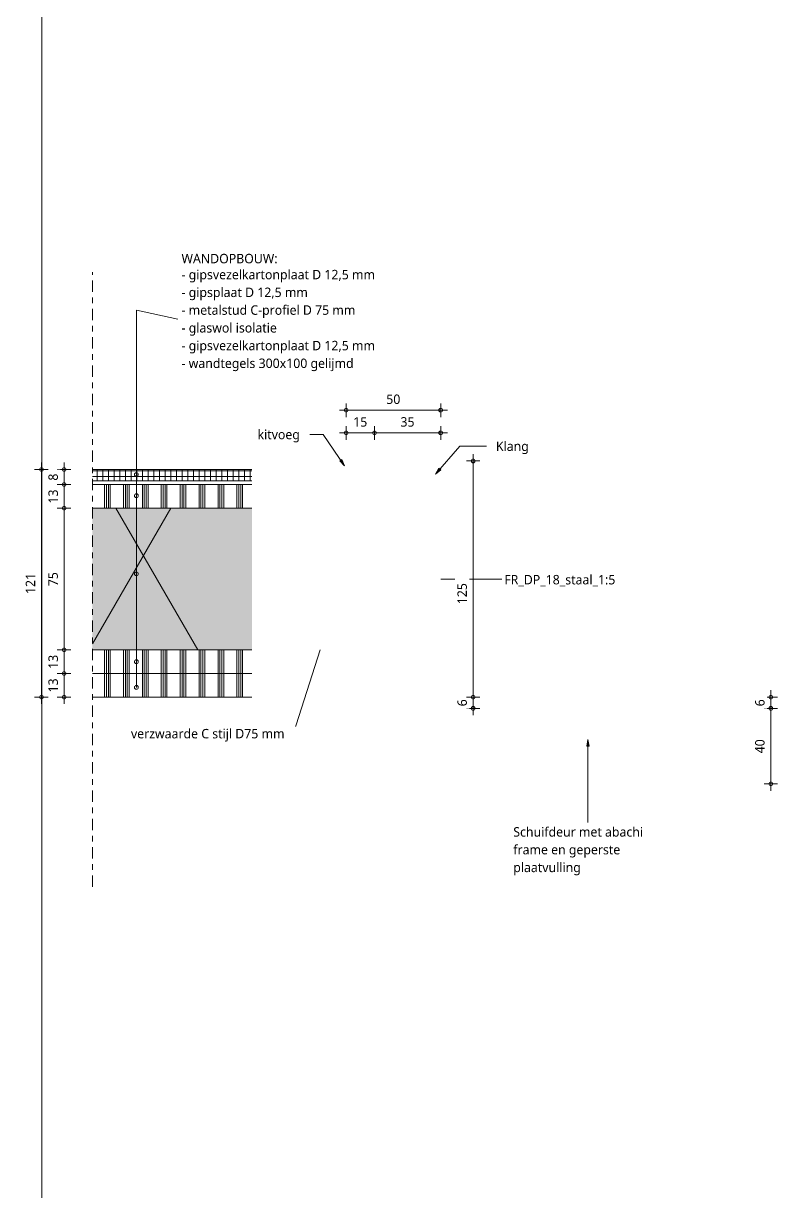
# Model space of a CAD drawing. Header units: millimetres. Extents: x 32900 to 38291, y -18988 to 4133.
# Drawn here: x 32961 to 33360, y 2783 to 3402 of the extents above; entities that cross this region are included whole.
import ezdxf

# ---------------------------------------------------------------- set-up
doc = ezdxf.new("R2010")
doc.units = ezdxf.units.MM
doc.linetypes.add('MV_center', pattern=[15, 6, -3, 3, -3])
for name, color, linetype, lineweight in [('A-ANNO-DIMS', 211, 'Continuous', 13), ('A-ANNO-DIMS-2', 211, 'Continuous', 13), ('A-ANNO-IDEN', 131, 'Continuous', 18), ('A-ANNO-NOTE', 131, 'Continuous', 18), ('A-DETL', 90, 'Continuous', 13), ('A-DETL-GENF', 92, 'Continuous', 18), ('A-DETL-THIN', 151, 'Continuous', 18), ('G-ANNO-TEXT', 231, 'Continuous', 13)]:
    doc.layers.add(name, color=color, linetype=linetype, lineweight=lineweight)
doc.styles.add('Segoe UI', font='segoeui.ttf', dxfattribs={"height": 5})
doc.styles.add('Segoe UI_B', font='segoeui.ttf', dxfattribs={"height": 5})
doc.dimstyles.new('2_5_mm', dxfattribs={"dimscale": 304.8, "dimtxt": 5.23682, "dimasz": 0.006562, "dimexe": 0.011811, "dimexo": 0.0625, "dimgap": 0.005906, "dimtad": 1, "dimdec": 0, "dimzin": 0, "dimdsep": 46, "dimtxsty": 'Segoe UI', "dimblk1": 'DOTBLANK', "dimblk2": 'DOTBLANK', "dimsah": 1, "dimcen": 0.09, "dimdle": 0.011811, "dimazin": 0, "dimtfac": 1, "dimtdec": 4, "dimtix": 1, "dimtmove": 0, "dimatfit": 3, "dimfxl": 0.011811, "dimfxlon": 1, "dimtvp": 1, "dimtfill": 1, "dimtolj": 1, "dimtzin": 0, "dimarcsym": 2})
doc.dimstyles.new('2_5_mm_1', dxfattribs={"dimscale": 304.8, "dimtxt": 5.23682, "dimasz": 0.006562, "dimexe": 0.011811, "dimexo": 0.0625, "dimgap": 0.005906, "dimtad": 1, "dimdec": 0, "dimzin": 0, "dimdsep": 46, "dimtxsty": 'Segoe UI', "dimblk1": 'DOTBLANK', "dimblk2": 'DOTBLANK', "dimsah": 1, "dimcen": 0.09, "dimdle": 0.011811, "dimazin": 0, "dimtfac": 1, "dimtdec": 4, "dimtix": 1, "dimtmove": 2, "dimatfit": 3, "dimfxl": 0.011811, "dimfxlon": 1, "dimtvp": 1, "dimtfill": 1, "dimtolj": 1, "dimtzin": 0, "dimarcsym": 2})
pattern_1 = [(90, (4, 0), (-10, 6e-16), []), (90, (5, 0), (-10, 6e-16), []), (90, (6, 0), (-10, 6e-16), []), (90, (7, 0), (-10, 6e-16), [])]

# ---------------------------------------------------------------- blocks, each defined once
blk = doc.blocks.new('42 isolatie - Type 1-3788367-Details ziekenhuis Utiliteitsgebouw')
at = {"layer": 'A-DETL-GENF'}
blk.add_hatch(color=256, dxfattribs=at).paths.add_polyline_path([(94.46, -0.8), (53.74, -0.8), (53.74, -75.8), (138.11, -75.8), (138.11, -0.8)])
at = {"layer": 'A-DETL-GENF', "lineweight": 13}
h = blk.add_hatch(dxfattribs=at)
h.set_pattern_fill('FP_3', color=256, style=0, pattern_type=2)
h.set_pattern_definition([(300, (0, 0), (-69.282, -40), []), (240, (0, 0), (-69.282, 40), [])])
h.paths.add_polyline_path([(94.46, -0.8), (53.74, -0.8), (53.74, -75.8), (138.11, -75.8), (138.11, -0.8)])
at = {"layer": 'A-DETL-GENF'}
for p, q in [((138.11, -0.8), (53.74, -0.8)), ((138.11, -0.8), (53.74, -0.8)), ((53.74, -75.8), (138.11, -75.8)), ((53.74, -75.8), (138.11, -75.8))]:
    blk.add_line(p, q, dxfattribs=at)
blk = doc.blocks.new('NLRS_00_DI_maskeer - Type 1-4234883-Details ziekenhuis Utiliteitsgebouw')
at = {"layer": 'A-DETL-GENF', "linetype": 'MV_center'}
blk.add_line((-100, 0), (225.5, 0), dxfattribs=at)
blk = doc.blocks.new('DIMBLOCK29-Details ziekenhuis Utiliteitsgebouw')
at = {"layer": 'A-ANNO-DIMS-2'}
for p, q in [((32982.55, 3057.72), (32978.95, 3057.72)), ((32982.55, 3041.62), (32982.55, 3057.72)), ((32982.55, 3057.72), (32986.15, 3057.72)), ((32982.55, 3045.22), (32978.95, 3045.22)), ((32982.55, 3045.22), (32986.15, 3045.22))]:
    blk.add_line(p, q, dxfattribs=at)
for centre in [(32982.55, 3057.72), (32982.55, 3045.22)]:
    blk.add_circle(centre, 1, dxfattribs=at)
at = {"layer": 'A-ANNO-DIMS-2', "color": 0, "insert": (32974.23, 3047.66), "char_height": 5, "width": 9.1406, "attachment_point": 1, "rotation": 90, "line_spacing_factor": 1.142579, "style": 'Segoe UI', "bg_fill": 3, "box_fill_scale": 1.25, "bg_fill_color": 9, "bg_fill_true_color": 13158600, "bg_fill_transparency": 0}
blk.add_mtext('13', dxfattribs=at)
blk = doc.blocks.new('_DotBlank')
at = {"color": 0, "linetype": 'ByBlock', "lineweight": -2}
blk.add_line((-0.5, 0), (-1, 0), dxfattribs=at)
blk.add_circle((0, 0), 0.5, dxfattribs=at)
blk = doc.blocks.new('DIMBLOCK30-Details ziekenhuis Utiliteitsgebouw')
at = {"layer": 'A-ANNO-DIMS-2'}
for p, q in [((32982.55, 3070.22), (32978.95, 3070.22)), ((32982.55, 3057.72), (32982.55, 3070.22)), ((32982.55, 3070.22), (32986.15, 3070.22)), ((32982.55, 3057.72), (32978.95, 3057.72)), ((32982.55, 3057.72), (32986.15, 3057.72))]:
    blk.add_line(p, q, dxfattribs=at)
for centre in [(32982.55, 3070.22), (32982.55, 3057.72)]:
    blk.add_circle(centre, 1, dxfattribs=at)
at = {"layer": 'A-ANNO-DIMS-2', "color": 0, "insert": (32974.23, 3060.16), "char_height": 5, "width": 9.1406, "attachment_point": 1, "rotation": 90, "line_spacing_factor": 1.142579, "style": 'Segoe UI', "bg_fill": 3, "box_fill_scale": 1.25, "bg_fill_color": 9, "bg_fill_true_color": 13158600, "bg_fill_transparency": 0}
blk.add_mtext('13', dxfattribs=at)
blk = doc.blocks.new('DIMBLOCK31-Details ziekenhuis Utiliteitsgebouw')
at = {"layer": 'A-ANNO-DIMS-2'}
for p, q in [((32982.55, 3145.22), (32978.95, 3145.22)), ((32982.55, 3070.22), (32982.55, 3145.22)), ((32982.55, 3145.22), (32986.15, 3145.22)), ((32982.55, 3070.22), (32978.95, 3070.22)), ((32982.55, 3070.22), (32986.15, 3070.22))]:
    blk.add_line(p, q, dxfattribs=at)
for centre in [(32982.55, 3145.22), (32982.55, 3070.22)]:
    blk.add_circle(centre, 1, dxfattribs=at)
at = {"layer": 'A-ANNO-DIMS-2', "color": 0, "insert": (32974.23, 3103.91), "char_height": 5, "width": 9.1406, "attachment_point": 1, "rotation": 90, "line_spacing_factor": 1.142579, "style": 'Segoe UI', "bg_fill": 3, "box_fill_scale": 1.25, "bg_fill_color": 9, "bg_fill_true_color": 13158600, "bg_fill_transparency": 0}
blk.add_mtext('75', dxfattribs=at)
blk = doc.blocks.new('DIMBLOCK32-Details ziekenhuis Utiliteitsgebouw')
at = {"layer": 'A-ANNO-DIMS-2'}
for p, q in [((32982.55, 3157.72), (32978.95, 3157.72)), ((32982.55, 3145.22), (32982.55, 3157.72)), ((32982.55, 3157.72), (32986.15, 3157.72)), ((32982.55, 3145.22), (32978.95, 3145.22)), ((32982.55, 3145.22), (32986.15, 3145.22))]:
    blk.add_line(p, q, dxfattribs=at)
for centre in [(32982.55, 3157.72), (32982.55, 3145.22)]:
    blk.add_circle(centre, 1, dxfattribs=at)
at = {"layer": 'A-ANNO-DIMS-2', "color": 0, "insert": (32974.23, 3147.66), "char_height": 5, "width": 9.1406, "attachment_point": 1, "rotation": 90, "line_spacing_factor": 1.142579, "style": 'Segoe UI', "bg_fill": 3, "box_fill_scale": 1.25, "bg_fill_color": 9, "bg_fill_true_color": 13158600, "bg_fill_transparency": 0}
blk.add_mtext('13', dxfattribs=at)
blk = doc.blocks.new('DIMBLOCK33-Details ziekenhuis Utiliteitsgebouw')
at = {"layer": 'A-ANNO-DIMS-2'}
for p, q in [((32982.55, 3157.72), (32982.55, 3169.32)), ((32982.55, 3165.72), (32978.95, 3165.72)), ((32982.55, 3165.72), (32986.15, 3165.72)), ((32982.55, 3157.72), (32978.95, 3157.72)), ((32982.55, 3157.72), (32986.15, 3157.72))]:
    blk.add_line(p, q, dxfattribs=at)
for centre in [(32982.55, 3165.72), (32982.55, 3157.72)]:
    blk.add_circle(centre, 1, dxfattribs=at)
at = {"layer": 'A-ANNO-DIMS-2', "color": 0, "insert": (32974.23, 3159.81), "char_height": 5, "width": 4.5703, "attachment_point": 1, "rotation": 90, "line_spacing_factor": 1.142579, "style": 'Segoe UI', "bg_fill": 3, "box_fill_scale": 1.25, "bg_fill_color": 9, "bg_fill_true_color": 13158600, "bg_fill_transparency": 0}
blk.add_mtext('8', dxfattribs=at)
blk = doc.blocks.new('DIMBLOCK34-Details ziekenhuis Utiliteitsgebouw')
at = {"layer": 'A-ANNO-DIMS-2'}
for p, q in [((32970.55, 3169.32), (32970.55, 3041.62)), ((32970.55, 3165.72), (32966.95, 3165.72)), ((32970.55, 3165.72), (32974.15, 3165.72)), ((32970.55, 3045.22), (32966.95, 3045.22)), ((32970.55, 3045.22), (32974.15, 3045.22))]:
    blk.add_line(p, q, dxfattribs=at)
for centre in [(32970.55, 3165.72), (32970.55, 3045.22)]:
    blk.add_circle(centre, 1, dxfattribs=at)
at = {"layer": 'A-ANNO-DIMS-2', "color": 0, "insert": (32962.23, 3099.76), "char_height": 5, "width": 13.7109, "attachment_point": 1, "rotation": 90, "line_spacing_factor": 1.142579, "style": 'Segoe UI', "bg_fill": 3, "box_fill_scale": 1.25, "bg_fill_color": 9, "bg_fill_true_color": 13158600, "bg_fill_transparency": 0}
blk.add_mtext('121', dxfattribs=at)
blk = doc.blocks.new('DIMBLOCK35-Details ziekenhuis Utiliteitsgebouw')
at = {"layer": 'A-ANNO-DIMS-2'}
for p, q in [((33356.64, 3039.26), (33353.04, 3039.26)), ((33356.64, 2995.66), (33356.64, 3039.26)), ((33356.64, 3039.26), (33360.24, 3039.26)), ((33356.64, 2999.26), (33353.04, 2999.26)), ((33356.64, 2999.26), (33360.24, 2999.26))]:
    blk.add_line(p, q, dxfattribs=at)
for centre in [(33356.64, 3039.26), (33356.64, 2999.26)]:
    blk.add_circle(centre, 1, dxfattribs=at)
at = {"layer": 'A-ANNO-DIMS-2', "color": 0, "insert": (33348.32, 3015.45), "char_height": 5, "width": 9.1406, "attachment_point": 1, "rotation": 90, "line_spacing_factor": 1.142579, "style": 'Segoe UI', "bg_fill": 3, "box_fill_scale": 1.25, "bg_fill_color": 9, "bg_fill_true_color": 13158600, "bg_fill_transparency": 0}
blk.add_mtext('40', dxfattribs=at)
blk = doc.blocks.new('DIMBLOCK36-Details ziekenhuis Utiliteitsgebouw')
at = {"layer": 'A-ANNO-DIMS-2'}
for p, q in [((33356.64, 3045.22), (33353.04, 3045.22)), ((33356.64, 3039.26), (33356.64, 3048.82)), ((33356.64, 3045.22), (33360.24, 3045.22)), ((33356.64, 3039.26), (33353.04, 3039.26)), ((33356.64, 3039.26), (33360.24, 3039.26))]:
    blk.add_line(p, q, dxfattribs=at)
for centre in [(33356.64, 3045.22), (33356.64, 3039.26)]:
    blk.add_circle(centre, 1, dxfattribs=at)
at = {"layer": 'A-ANNO-DIMS-2', "color": 0, "insert": (33348.32, 3040.34), "char_height": 5, "width": 4.5703, "attachment_point": 1, "rotation": 90, "line_spacing_factor": 1.142579, "style": 'Segoe UI', "bg_fill": 3, "box_fill_scale": 1.25, "bg_fill_color": 9, "bg_fill_true_color": 13158600, "bg_fill_transparency": 0}
blk.add_mtext('6', dxfattribs=at)
blk = doc.blocks.new('DIMBLOCK42-Details ziekenhuis Utiliteitsgebouw')
at = {"layer": 'A-ANNO-DIMS-2'}
for p, q in [((33199.06, 3045.22), (33195.46, 3045.22)), ((33199.06, 3035.66), (33199.06, 3045.22)), ((33199.06, 3045.22), (33202.66, 3045.22)), ((33199.06, 3039.26), (33195.46, 3039.26)), ((33199.06, 3039.26), (33202.66, 3039.26))]:
    blk.add_line(p, q, dxfattribs=at)
for centre in [(33199.06, 3045.22), (33199.06, 3039.26)]:
    blk.add_circle(centre, 1, dxfattribs=at)
at = {"layer": 'A-ANNO-DIMS-2', "color": 0, "insert": (33190.73, 3040.34), "char_height": 5, "width": 4.5703, "attachment_point": 1, "rotation": 90, "line_spacing_factor": 1.142579, "style": 'Segoe UI', "bg_fill": 3, "box_fill_scale": 1.25, "bg_fill_color": 9, "bg_fill_true_color": 13158600, "bg_fill_transparency": 0}
blk.add_mtext('6', dxfattribs=at)
blk = doc.blocks.new('DIMBLOCK43-Details ziekenhuis Utiliteitsgebouw')
at = {"layer": 'A-ANNO-DIMS-2'}
for p, q in [((33199.06, 3045.22), (33199.06, 3173.82)), ((33199.06, 3170.22), (33195.46, 3170.22)), ((33199.06, 3170.22), (33202.66, 3170.22)), ((33199.06, 3045.22), (33195.46, 3045.22)), ((33199.06, 3045.22), (33202.66, 3045.22))]:
    blk.add_line(p, q, dxfattribs=at)
for centre in [(33199.06, 3170.22), (33199.06, 3045.22)]:
    blk.add_circle(centre, 1, dxfattribs=at)
at = {"layer": 'A-ANNO-DIMS-2', "color": 0, "insert": (33190.73, 3094.38), "char_height": 5, "width": 13.7109, "attachment_point": 1, "rotation": 90, "line_spacing_factor": 1.142579, "style": 'Segoe UI', "bg_fill": 3, "box_fill_scale": 1.25, "bg_fill_color": 9, "bg_fill_true_color": 13158600, "bg_fill_transparency": 0}
blk.add_mtext('125', dxfattribs=at)
blk = doc.blocks.new('DIMBLOCK44-Details ziekenhuis Utiliteitsgebouw')
at = {"layer": 'A-ANNO-DIMS-2'}
for p, q in [((33128.29, 3185.07), (33146.89, 3185.07)), ((33131.89, 3185.07), (33131.89, 3188.67)), ((33131.89, 3185.07), (33131.89, 3181.47)), ((33146.89, 3185.07), (33146.89, 3188.67)), ((33146.89, 3185.07), (33146.89, 3181.47))]:
    blk.add_line(p, q, dxfattribs=at)
for centre in [(33131.89, 3185.07), (33146.89, 3185.07)]:
    blk.add_circle(centre, 1, dxfattribs=at)
at = {"layer": 'A-ANNO-DIMS-2', "color": 0, "insert": (33135.58, 3193.4), "char_height": 5, "width": 9.1406, "attachment_point": 1, "line_spacing_factor": 1.142579, "style": 'Segoe UI', "bg_fill": 3, "box_fill_scale": 1.25, "bg_fill_color": 9, "bg_fill_true_color": 13158600, "bg_fill_transparency": 0}
blk.add_mtext('15', dxfattribs=at)
blk = doc.blocks.new('DIMBLOCK45-Details ziekenhuis Utiliteitsgebouw')
at = {"layer": 'A-ANNO-DIMS-2'}
for p, q in [((33146.89, 3185.07), (33146.89, 3188.67)), ((33146.89, 3185.07), (33185.48, 3185.07)), ((33146.89, 3185.07), (33146.89, 3181.47)), ((33181.88, 3185.07), (33181.88, 3188.67)), ((33181.88, 3185.07), (33181.88, 3181.47))]:
    blk.add_line(p, q, dxfattribs=at)
for centre in [(33146.89, 3185.07), (33181.88, 3185.07)]:
    blk.add_circle(centre, 1, dxfattribs=at)
at = {"layer": 'A-ANNO-DIMS-2', "color": 0, "insert": (33160.58, 3193.4), "char_height": 5, "width": 9.1406, "attachment_point": 1, "line_spacing_factor": 1.142579, "style": 'Segoe UI', "bg_fill": 3, "box_fill_scale": 1.25, "bg_fill_color": 9, "bg_fill_true_color": 13158600, "bg_fill_transparency": 0}
blk.add_mtext('35', dxfattribs=at)
blk = doc.blocks.new('DIMBLOCK46-Details ziekenhuis Utiliteitsgebouw')
at = {"layer": 'A-ANNO-DIMS-2'}
for p, q in [((33131.89, 3197.07), (33131.89, 3200.67)), ((33181.88, 3197.07), (33181.88, 3200.67)), ((33128.29, 3197.07), (33185.48, 3197.07)), ((33131.89, 3197.07), (33131.89, 3193.47)), ((33181.88, 3197.07), (33181.88, 3193.47))]:
    blk.add_line(p, q, dxfattribs=at)
for centre in [(33131.89, 3197.07), (33181.88, 3197.07)]:
    blk.add_circle(centre, 1, dxfattribs=at)
at = {"layer": 'A-ANNO-DIMS-2', "color": 0, "insert": (33153.08, 3205.4), "char_height": 5, "width": 9.1406, "attachment_point": 1, "line_spacing_factor": 1.142579, "style": 'Segoe UI', "bg_fill": 3, "box_fill_scale": 1.25, "bg_fill_color": 9, "bg_fill_true_color": 13158600, "bg_fill_transparency": 0}
blk.add_mtext('50', dxfattribs=at)

msp = doc.modelspace()

# ---------------------------------------------------------------- hatches: boundary and pattern name
at = {"layer": 'A-ANNO-NOTE'}
msp.add_hatch(color=256, dxfattribs=at).paths.add_polyline_path([(33259.86, 3022.83), (33259.22, 3019.23), (33260.49, 3019.23)])
at = {"layer": 'A-DETL-GENF', "lineweight": 13}
h = msp.add_hatch(dxfattribs=at)
h.set_pattern_fill('FP_5', color=254, style=0, pattern_type=2)
h.set_pattern_definition([(0, (0, 0), (0, 3), []), (90, (0, 0), (-3, 2e-16), [])])
h.paths.add_polyline_path([(33041.2, 3159.72), (33081.91, 3159.72), (33081.91, 3165.72), (32997.55, 3165.72), (32997.55, 3159.72)])
h = msp.add_hatch(dxfattribs=at)
h.set_pattern_fill('FP_2', color=254, style=0, pattern_type=2)
h.set_pattern_definition(pattern_1)
h.paths.add_polyline_path([(33041.2, 3145.22), (33081.91, 3145.22), (33081.91, 3157.72), (32997.55, 3157.72), (32997.55, 3145.22)])
h = msp.add_hatch(dxfattribs=at)
h.set_pattern_fill('FP_2', color=254, style=0, pattern_type=2)
h.set_pattern_definition(pattern_1)
h.paths.add_polyline_path([(33081.91, 3057.72), (33081.91, 3070.22), (32997.55, 3070.22), (32997.55, 3057.72), (33041.2, 3057.72)])
h = msp.add_hatch(dxfattribs=at)
h.set_pattern_fill('FP_2', color=254, style=0, pattern_type=2)
h.set_pattern_definition(pattern_1)
h.paths.add_polyline_path([(33041.2, 3045.22), (33081.91, 3045.22), (33081.91, 3057.72), (32997.55, 3057.72), (32997.55, 3045.22)])
at = {"layer": 'G-ANNO-TEXT'}
for points in [[(33131.01, 3167.65), (33129.5, 3170.98), (33128.45, 3170.26)], [(33179.09, 3163.23), (33181.94, 3165.53), (33180.98, 3166.36)]]:
    msp.add_hatch(color=7, dxfattribs=at).paths.add_polyline_path(points)

# ---------------------------------------------------------------- linework, layer by layer
at = {"layer": 'A-ANNO-IDEN'}
for p, q in [((33181.88, 3107.72), (33214.78, 3107.72)), ((33118.06, 3070.22), (33103.89, 3026.21)), ((33103.89, 3026.21), (33100.48, 3026.21))]:
    msp.add_line(p, q, dxfattribs=at)
at = {"layer": 'A-ANNO-NOTE'}
for p, q in [((33020.79, 3250.12), (33042.79, 3245.28)), ((33020.79, 3050.36), (33020.79, 3250.12)), ((33020.79, 3250.12), (33042.79, 3245.28)), ((33020.79, 3163.1), (33020.79, 3250.12)), ((33020.79, 3250.12), (33042.79, 3245.28)), ((33020.79, 3110.48), (33020.79, 3250.12)), ((33020.79, 3250.12), (33042.79, 3245.28)), ((33020.79, 3151.84), (33020.79, 3250.12)), ((33020.79, 3250.12), (33042.79, 3245.28)), ((33020.79, 3063.96), (33020.79, 3250.12)), ((33259.86, 3022.83), (33259.22, 3019.23)), ((33259.22, 3019.23), (33260.49, 3019.23)), ((33260.49, 3019.23), (33259.86, 3022.83)), ((33259.86, 3022.83), (33259.86, 2978.9))]:
    msp.add_line(p, q, dxfattribs=at)
for centre in [(33020.79, 3163.1), (33020.79, 3151.84), (33020.79, 3110.48), (33020.79, 3063.96), (33020.79, 3050.36)]:
    msp.add_circle(centre, 1, dxfattribs=at)
at = {"layer": 'A-DETL', "lineweight": 18}
msp.add_line((32970.77, 3651.86), (32970.77, -18988.14), dxfattribs=at)
at = {"layer": 'A-DETL-THIN'}
for p, q in [((33081.91, 3165.72), (32997.55, 3165.72)), ((32997.55, 3159.72), (33081.91, 3159.72)), ((33081.91, 3157.72), (32997.55, 3157.72)), ((33081.91, 3057.72), (32997.55, 3057.72)), ((32997.55, 3045.22), (33081.91, 3045.22))]:
    msp.add_line(p, q, dxfattribs=at)
at = {"layer": 'G-ANNO-TEXT', "color": 250}
for p, q in [((33112.81, 3184.24), (33112.67, 3184.24)), ((33119.66, 3184.24), (33112.81, 3184.24)), ((33131.01, 3167.65), (33119.66, 3184.24)), ((33179.09, 3163.23), (33191.99, 3178.02)), ((33191.99, 3178.02), (33206.13, 3178.02)), ((33129.5, 3170.98), (33128.45, 3170.26)), ((33128.45, 3170.26), (33131.01, 3167.65)), ((33131.01, 3167.65), (33129.5, 3170.98)), ((33180.98, 3166.36), (33179.09, 3163.23)), ((33181.94, 3165.53), (33180.98, 3166.36)), ((33179.09, 3163.23), (33181.94, 3165.53))]:
    msp.add_line(p, q, dxfattribs=at)

# ---------------------------------------------------------------- block references
at = {"layer": 'A-DETL-GENF', "linetype": 'MV_center', "rotation": 90}
msp.add_blockref('NLRS_00_DI_maskeer - Type 1-4234883-Details ziekenhuis Utiliteitsgebouw', (32997.55, 3044.72), dxfattribs=at)
at = {"layer": 'A-DETL-GENF', "rotation": 180}
msp.add_blockref('42 isolatie - Type 1-3788367-Details ziekenhuis Utiliteitsgebouw', (33135.66, 3069.42), dxfattribs=at)

# ---------------------------------------------------------------- texts
at = {"layer": 'A-ANNO-NOTE', "lineweight": 13, "insert": (33044.7, 3271.38), "char_height": 5, "width": 126.5063, "attachment_point": 1, "style": 'Segoe UI', "bg_fill": 3, "box_fill_scale": 1.25, "bg_fill_color": 9, "bg_fill_true_color": 13158600, "bg_fill_transparency": 0}
msp.add_mtext('- gipsvezelkartonplaat D 12,5 mm', dxfattribs=at)
at = {"layer": 'G-ANNO-TEXT', "color": 7, "char_height": 5, "attachment_point": 1, "style": 'Segoe UI'}
for s, insert, width in [('kitvoeg', (33084.91, 3186.74), 27.5781), ('Klang', (33211.13, 3180.52), 21.1645)]:
    msp.add_mtext(s, dxfattribs=dict(at, insert=insert, width=width))

# ---------------------------------------------------------------- dimensions: what is measured, and where the dimension line sits
at = {"layer": 'A-ANNO-DIMS'}
for base, p1, p2, override, picture, middle in [((33199.06, 3045.22), (33195.46, 3039.26), (33195.46, 3045.22), {"dimpost": '<>', "dimfxl": 5.956363}, 'DIMBLOCK42-Details ziekenhuis Utiliteitsgebouw', (33194.67, 3042.24)), ((33356.64, 3039.26), (33353.04, 2999.26), (33353.04, 3039.26), {"dimpost": '<>', "dimfxl": 40}, 'DIMBLOCK35-Details ziekenhuis Utiliteitsgebouw', (33352.26, 3019.26))]:
    dim = msp.add_linear_dim(base=base, p1=p1, p2=p2, angle=90, dimstyle='2_5_mm', override=override, dxfattribs=at)
    dim.commit()
    dim.dimension.update_dxf_attribs({"geometry": picture, "text_midpoint": middle})

# ---------------------------------------------------------------- next in the draw order: texts
at = {"layer": 'A-ANNO-IDEN', "lineweight": 13, "char_height": 5, "attachment_point": 1, "style": 'Segoe UI', "bg_fill": 3, "box_fill_scale": 1.25, "bg_fill_color": 9, "bg_fill_true_color": 13158600, "bg_fill_transparency": 0}
for s, insert, width in [('FR_DP_18_staal_1:5', (33215.56, 3109.88), 71.6709), ('verzwaarde C stijl D75 mm', (33017.92, 3028.37), 99.8903)]:
    msp.add_mtext(s, dxfattribs=dict(at, insert=insert, width=width))
at = {"layer": 'A-ANNO-NOTE', "lineweight": 13, "char_height": 5, "attachment_point": 1, "bg_fill": 3, "box_fill_scale": 1.25, "bg_fill_color": 9, "bg_fill_true_color": 13158600, "bg_fill_transparency": 0}
for s, insert, width, style in [('WANDOPBOUW:', (33044.7, 3279.85), 67.8228, 'Segoe UI_B'), ('- gipsplaat D 12,5 mm', (33044.7, 3261.99), 83.5358, 'Segoe UI'), ('Schuifdeur met abachi', (33220.31, 2976.36), 83.8565, 'Segoe UI')]:
    msp.add_mtext(s, dxfattribs=dict(at, insert=insert, width=width, style=style))

# ---------------------------------------------------------------- next in the draw order: dimensions: what is measured, and where the dimension line sits
at = {"layer": 'A-ANNO-DIMS'}
dim = msp.add_linear_dim(base=(33146.89, 3185.07), p1=(33131.89, 3181.47), p2=(33146.89, 3181.47), dimstyle='2_5_mm', override={"dimpost": '<>', "dimfxl": 15}, dxfattribs=at)
dim.commit()
dim.dimension.update_dxf_attribs({"geometry": 'DIMBLOCK44-Details ziekenhuis Utiliteitsgebouw', "text_midpoint": (33139.39, 3189.47)})
dim = msp.add_linear_dim(base=(33199.06, 3170.22), p1=(33195.46, 3045.22), p2=(33195.46, 3170.22), angle=90, dimstyle='2_5_mm_1', override={"dimpost": '<>', "dimfxl": 125}, dxfattribs=at)
dim.commit()
dim.dimension.update_dxf_attribs({"geometry": 'DIMBLOCK43-Details ziekenhuis Utiliteitsgebouw', "text_midpoint": (33194.07, 3101.23), "dimtype": 160, "text_rotation": 90})
for base, p1, p2, override, picture, middle in [((32982.55146465, 3057.71893791), (32978.95146465, 3045.21893791), (32978.95146465, 3057.71893791), {"dimpost": '<>', "dimfxl": 12.5}, 'DIMBLOCK29-Details ziekenhuis Utiliteitsgebouw', (32978.15209225, 3051.46893791)), ((33356.64, 3045.22), (33353.04, 3039.26), (33353.04, 3045.22), {"dimpost": '<>', "dimfxl": 5.956363}, 'DIMBLOCK36-Details ziekenhuis Utiliteitsgebouw', (33352.26, 3042.24))]:
    dim = msp.add_linear_dim(base=base, p1=p1, p2=p2, angle=90, dimstyle='2_5_mm', override=override, dxfattribs=at)
    dim.commit()
    dim.dimension.update_dxf_attribs({"geometry": picture, "text_midpoint": middle})

# ---------------------------------------------------------------- next in the draw order: texts
at = {"layer": 'A-ANNO-NOTE', "lineweight": 13, "char_height": 5, "attachment_point": 1, "style": 'Segoe UI', "bg_fill": 3, "box_fill_scale": 1.25, "bg_fill_color": 9, "bg_fill_true_color": 13158600, "bg_fill_transparency": 0}
for s, insert, width in [('- metalstud C-profiel D 75 mm', (33044.7, 3252.6), 115.6033), ('frame en geperste', (33220.31, 2966.97), 68.6245)]:
    msp.add_mtext(s, dxfattribs=dict(at, insert=insert, width=width))

# ---------------------------------------------------------------- next in the draw order: dimensions: what is measured, and where the dimension line sits
at = {"layer": 'A-ANNO-DIMS'}
dim = msp.add_linear_dim(base=(33181.88, 3185.07), p1=(33146.89, 3181.47), p2=(33181.88, 3181.47), dimstyle='2_5_mm', override={"dimpost": '<>', "dimfxl": 34.993583}, dxfattribs=at)
dim.commit()
dim.dimension.update_dxf_attribs({"geometry": 'DIMBLOCK45-Details ziekenhuis Utiliteitsgebouw', "text_midpoint": (33164.39, 3189.46)})
dim = msp.add_linear_dim(base=(32982.55146465, 3070.21893791), p1=(32978.95146465, 3057.71893791), p2=(32978.95146465, 3070.21893791), angle=90, dimstyle='2_5_mm', override={"dimpost": '<>', "dimfxl": 12.5}, dxfattribs=at)
dim.commit()
dim.dimension.update_dxf_attribs({"geometry": 'DIMBLOCK30-Details ziekenhuis Utiliteitsgebouw', "text_midpoint": (32978.15209225, 3063.96893791)})

# ---------------------------------------------------------------- next in the draw order: texts
at = {"layer": 'A-ANNO-NOTE', "lineweight": 13, "char_height": 5, "attachment_point": 1, "style": 'Segoe UI', "bg_fill": 3, "box_fill_scale": 1.25, "bg_fill_color": 9, "bg_fill_true_color": 13158600, "bg_fill_transparency": 0}
for s, insert, width in [('- glaswol isolatie', (33044.7, 3243.2), 62.692), ('plaatvulling', (33220.31, 2957.58), 43.4515)]:
    msp.add_mtext(s, dxfattribs=dict(at, insert=insert, width=width))

# ---------------------------------------------------------------- next in the draw order: dimensions: what is measured, and where the dimension line sits
at = {"layer": 'A-ANNO-DIMS'}
dim = msp.add_linear_dim(base=(33181.88, 3197.07), p1=(33131.89, 3193.47), p2=(33181.88, 3193.47), dimstyle='2_5_mm', override={"dimpost": '<>', "dimfxl": 49.993583}, dxfattribs=at)
dim.commit()
dim.dimension.update_dxf_attribs({"geometry": 'DIMBLOCK46-Details ziekenhuis Utiliteitsgebouw', "text_midpoint": (33156.89, 3201.46)})
dim = msp.add_linear_dim(base=(32982.55, 3145.22), p1=(32978.95, 3070.22), p2=(32978.95, 3145.22), angle=90, dimstyle='2_5_mm', override={"dimpost": '<>', "dimfxl": 75}, dxfattribs=at)
dim.commit()
dim.dimension.update_dxf_attribs({"geometry": 'DIMBLOCK31-Details ziekenhuis Utiliteitsgebouw', "text_midpoint": (32978.21, 3107.72)})

# ---------------------------------------------------------------- next in the draw order: texts
at = {"layer": 'A-ANNO-NOTE', "lineweight": 13, "insert": (33044.7, 3233.81), "char_height": 5, "width": 126.5063, "attachment_point": 1, "style": 'Segoe UI', "bg_fill": 3, "box_fill_scale": 1.25, "bg_fill_color": 9, "bg_fill_true_color": 13158600, "bg_fill_transparency": 0}
msp.add_mtext('- gipsvezelkartonplaat D 12,5 mm', dxfattribs=at)

# ---------------------------------------------------------------- next in the draw order: dimensions: what is measured, and where the dimension line sits
at = {"layer": 'A-ANNO-DIMS'}
dim = msp.add_linear_dim(base=(32982.55146465, 3157.71893791), p1=(32978.95146465, 3145.21893791), p2=(32978.95146465, 3157.71893791), angle=90, dimstyle='2_5_mm', override={"dimpost": '<>', "dimfxl": 12.5}, dxfattribs=at)
dim.commit()
dim.dimension.update_dxf_attribs({"geometry": 'DIMBLOCK32-Details ziekenhuis Utiliteitsgebouw', "text_midpoint": (32978.15209225, 3151.46893791)})

# ---------------------------------------------------------------- next in the draw order: texts
at = {"layer": 'A-ANNO-NOTE', "lineweight": 13, "insert": (33044.7, 3224.42), "char_height": 5, "width": 113.0379, "attachment_point": 1, "style": 'Segoe UI', "bg_fill": 3, "box_fill_scale": 1.25, "bg_fill_color": 9, "bg_fill_true_color": 13158600, "bg_fill_transparency": 0}
msp.add_mtext('- wandtegels 300x100 gelijmd', dxfattribs=at)

# ---------------------------------------------------------------- next in the draw order: dimensions: what is measured, and where the dimension line sits
at = {"layer": 'A-ANNO-DIMS'}
dim = msp.add_linear_dim(base=(32982.55, 3165.72), p1=(32978.95, 3157.72), p2=(32986.15, 3165.72), angle=90, dimstyle='2_5_mm', override={"dimpost": '<>', "dimfxl": 10.762899}, dxfattribs=at)
dim.commit()
dim.dimension.update_dxf_attribs({"geometry": 'DIMBLOCK33-Details ziekenhuis Utiliteitsgebouw', "text_midpoint": (32978.17, 3161.72)})

# ---------------------------------------------------------------- next in the draw order: dimensions: what is measured, and where the dimension line sits
dim = msp.add_linear_dim(base=(32970.55146465, 3045.21893791), p1=(32974.15146465, 3165.71893791), p2=(32974.15146465, 3045.21893791), angle=90, dimstyle='2_5_mm', override={"dimpost": '<>', "dimfxl": 120.5}, dxfattribs=at)
dim.commit()
dim.dimension.update_dxf_attribs({"geometry": 'DIMBLOCK34-Details ziekenhuis Utiliteitsgebouw', "text_midpoint": (32966.19567663, 3105.46893791)})

doc.saveas('drawing.dxf')
